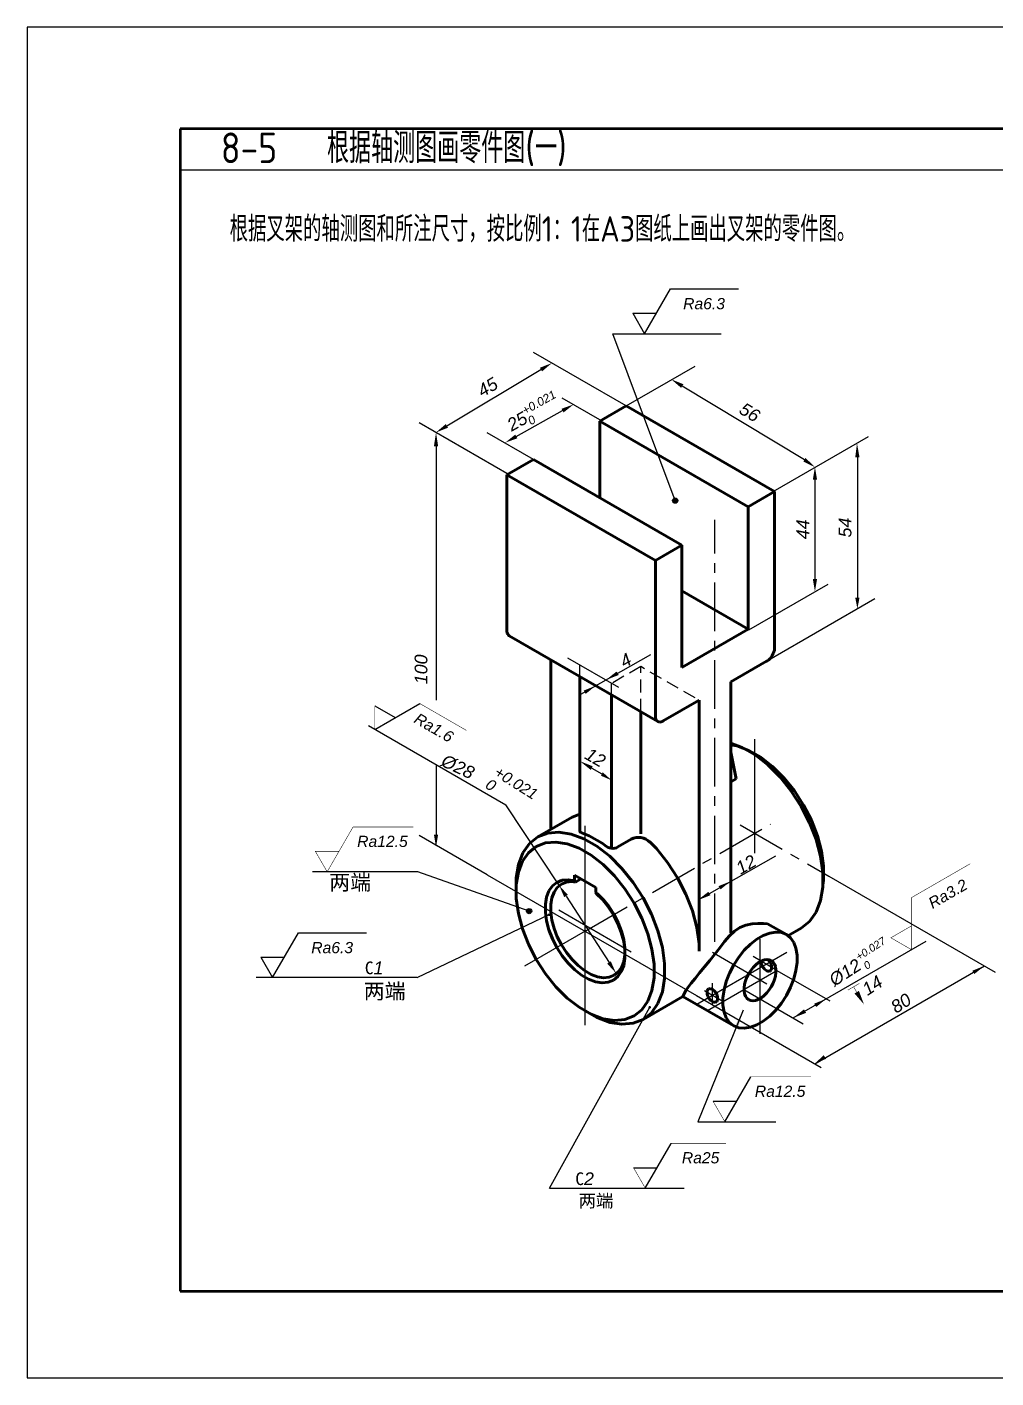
# Model space of a CAD drawing. Header units: millimetres. Extents: x 769 to 2439, y 381 to 1643.
# Drawn here: x 768.6 to 958.6, y 1048.7 to 1313.7 of the extents above; entities that cross this region are included whole.
import ezdxf
from ezdxf.enums import TextEntityAlignment as Align

# ---------------------------------------------------------------- set-up
doc = ezdxf.new("R2010")
doc.units = ezdxf.units.MM
doc.linetypes.add('CENTER', pattern=[50.8, 31.75, -6.35, 6.35, -6.35])
doc.linetypes.add('HIDDEN', pattern=[9.525, 6.35, -3.175])
for name, color, linetype in [('7标注层', 7, 'Continuous'), ('文字', 7, 'Continuous'), ('答案细实线', 7, 'Continuous'), ('虚线', 250, 'HIDDEN')]:
    doc.layers.add(name, color=color, linetype=linetype)
doc.layers.add('答案粗实线', color=7, linetype='Continuous', lineweight=60)
doc.layers.add('粗实线', color=7, linetype='Continuous', lineweight=50)
doc.styles.add('DIM', font='ariali.ttf')
doc.styles.add('style1', font='', dxfattribs={"width": 0.7, "oblique": 15, "height": 3.5})
doc.styles.add('汉字', font='gbenor.shx', dxfattribs={"height": 5, "bigfont": 'gbcbig.shx'})
doc.styles.get('style1').set_extended_font_data('FangSong_GB2312')

msp = doc.modelspace()

# ---------------------------------------------------------------- hatches: boundary and pattern name
at = {"layer": '文字'}
h = msp.add_hatch(color=256, dxfattribs=at)
h.dxf.hatch_style = 1
h.paths.add_polyline_path([(896.188, 1220.807, 1), (895.166, 1220.807, 1)])
h = msp.add_hatch(color=256, dxfattribs=at)
h.dxf.hatch_style = 1
h.paths.add_polyline_path([(867.526, 1140.28, 1), (866.504, 1140.28, 1)])

# ---------------------------------------------------------------- linework, layer by layer
at = {"linetype": 'CENTER', "ltscale": 0.3}
for p, q in [((903.467, 1134.237), (903.467, 1217.037, 1.204)), ((878.006, 1136.337), (914.379, 1157.337)), ((908.384, 1157.198), (925.81, 1147.137))]:
    msp.add_line(p, q, dxfattribs=at)
for p, q in [((915.158, 1191.987), (915.158, 1191.987)), ((913.599, 1189.287), (913.599, 1189.287)), ((891.775, 1178.487), (891.775, 1178.487)), ((893.334, 1177.587), (893.334, 1177.587)), ((911.262, 1151.682), (911.262, 1174.028)), ((878.006, 1117.907), (878.006, 1157.002)), ((858.806, 1147.422), (899.856, 1123.722)), ((872.853, 1140.512), (887.046, 1132.317, 1.2)), ((912.301, 1116.215), (912.301, 1134.767)), ((918.792, 1119.334, 1.115), (944.869, 1134.381, 0.412)), ((917.562, 1132.174), (899.896, 1121.974)), ((913.647, 1125.959), (902.948, 1132.137)), ((915.618, 1128.652), (910.942, 1131.352)), ((901.974, 1120.774), (915.467, 1128.564)), ((905.027, 1122.537), (901.389, 1124.637)), ((902.948, 1121.937), (902.948, 1126.137))]:
    msp.add_line(p, q)
at = {"layer": '7标注层'}
for p, q in [((889.651, 1253.546), (894.731, 1262.346)), ((889.651, 1253.546), (894.731, 1262.346)), ((887.341, 1257.546), (891.96, 1257.546)), ((887.341, 1257.546), (889.651, 1253.546)), ((887.341, 1257.546), (889.651, 1253.546)), ((887.341, 1257.546), (891.96, 1257.546)), ((895.677, 1220.807), (883.424, 1253.546)), ((883.424, 1253.546), (904.675, 1253.546)), ((864.506, 1233.392), (873.573, 1238.457)), ((874.557, 1189.94), (884.522, 1184.187)), ((877.191, 1182.841, 1.287), (890.866, 1190.635, -2.333)), ((836.777, 1175.928), (845.577, 1181.009)), ((836.777, 1175.928), (845.577, 1181.009)), ((836.777, 1180.547), (840.777, 1178.238)), ((836.777, 1180.547), (840.777, 1178.238)), ((835.497, 1176.667), (862.457, 1161.102)), ((879.301, 1168.335), (881.279, 1167.183)), ((872.946, 1145.247), (862.457, 1161.102)), ((858.806, 1147.422), (845.462, 1155.126)), ((902.373, 1143.732, 1.115), (915.397, 1151.155, -2.333)), ((845.216, 1147.993), (824.52, 1147.993)), ((867.015, 1140.28), (845.216, 1147.993)), ((925.81, 1147.137), (958.396, 1128.323)), ((874.26, 1143.246), (882.69, 1130.212)), ((870.914, 1139.564), (844.969, 1127.172)), ((816.723, 1127.232), (821.804, 1136.032)), ((816.723, 1127.232), (821.804, 1136.032)), ((878.006, 1136.337), (866.11, 1129.468)), ((814.414, 1131.232), (819.033, 1131.232)), ((814.414, 1131.232), (816.723, 1127.232)), ((814.414, 1131.232), (816.723, 1127.232)), ((814.414, 1131.232), (819.033, 1131.232)), ((844.969, 1127.232), (813.525, 1127.232)), ((915.618, 1128.652), (926.011, 1122.652)), ((899.856, 1123.722), (924.278, 1109.622)), ((909.135, 1124.909), (920.791, 1118.18, 1.346)), ((871.015, 1085.927), (890.675, 1121.42)), ((908.999, 1120.822), (900.119, 1098.976)), ((905.401, 1098.976), (910.481, 1107.776)), ((905.401, 1098.976), (910.481, 1107.776)), ((900.119, 1098.976), (915.387, 1098.976)), ((889.809, 1085.927), (894.89, 1094.727)), ((889.809, 1085.927), (894.89, 1094.727)), ((871.015, 1085.927), (897.408, 1085.927))]:
    msp.add_line(p, q, dxfattribs=at)
at = {"layer": '7标注层', "ltscale": 0.6}
for p, q in [((886.06, 1239.387), (867.873, 1249.887)), ((850.902, 1235.463), (869.344, 1246.509)), ((886.06, 1239.387), (899.57, 1247.187)), ((921.004, 1228.824), (897.05, 1243.285)), ((881.313, 1236.387), (873.518, 1240.887)), ((863.129, 1225.887), (845.462, 1236.087)), ((867.873, 1228.887), (858.806, 1234.122)), ((914.881, 1222.587), (933.587, 1233.387, 1.2)), ((848.763, 1231.434), (848.763, 1181.674)), ((931.393, 1229.274), (931.393, 1201.768)), ((923.07, 1224.908), (923.07, 1205.437)), ((910.08, 1195.437), (925.668, 1204.437)), ((914.004, 1189.576), (934.789, 1201.576)), ((848.763, 1169.008), (848.763, 1155.305)), ((923.042, 1110.335), (956.297, 1129.535))]:
    msp.add_line(p, q, dxfattribs=at)
at = {"layer": '7标注层', "color": 1}
for p, q in [((903.091, 1102.976), (907.71, 1102.976)), ((903.091, 1102.976), (907.71, 1102.976)), ((887.5, 1089.927), (892.119, 1089.927)), ((887.5, 1089.927), (892.119, 1089.927))]:
    msp.add_line(p, q, dxfattribs=at)
at = {"layer": '7标注层', "const_width": 0.1}
for points in [[(891.96, 1257.546), (887.341, 1257.546), (889.651, 1253.546), (894.731, 1262.346), (908.064, 1262.346)], [(840.777, 1178.238), (836.777, 1180.547), (836.777, 1175.928), (845.577, 1181.009), (854.711, 1175.735)], [(829.726, 1151.993), (825.108, 1151.993), (827.417, 1147.993), (832.498, 1156.793), (844.34, 1156.793)], [(941.961, 1137.362), (937.961, 1135.052), (941.961, 1132.743), (941.961, 1142.904), (953.507, 1149.571)], [(819.033, 1131.232), (814.414, 1131.232), (816.723, 1127.232), (821.804, 1136.032), (835.136, 1136.032)], [(929.526, 1124.791), (931.768, 1126.086)], [(930.647, 1125.438), (932.231, 1122.695)], [(907.71, 1102.976), (903.091, 1102.976), (905.401, 1098.976), (910.481, 1107.776), (922.324, 1107.776)], [(892.119, 1089.927), (887.5, 1089.927), (889.809, 1085.927), (894.89, 1094.727), (905.624, 1094.727)]]:
    msp.add_lwpolyline(points, dxfattribs=at)
at = {"layer": '7标注层', "const_width": 0.245}
for points in [[(870.787, 1139.564, 1), (871.042, 1139.564, 1)], [(890.547, 1121.42, 1), (890.802, 1121.42, 1)]]:
    msp.add_lwpolyline(points, format="xyb", close=True, dxfattribs=at)
at = {"layer": '7标注层'}
msp.add_lwpolyline([(931.261, 1124.375, 1, 0, 0), (932.697, 1121.977, 0, 0, 0)], format="xyseb", dxfattribs=at)
at = {"layer": '7标注层', "ltscale": 0.6}
for points in [[(869.13, 1246.866), (869.558, 1246.151), (871.489, 1247.793)], [(897.265, 1243.642), (896.835, 1242.928), (894.91, 1244.577)], [(850.688, 1235.821), (851.116, 1235.106), (848.757, 1234.179)], [(848.347, 1231.434), (849.18, 1231.434), (848.763, 1234.184)], [(930.976, 1229.274, 1.054), (931.809, 1229.274, 1.054), (931.316, 1232.076, 1.054)], [(921.22, 1229.18), (920.789, 1228.467), (923.077, 1227.363)], [(922.653, 1224.908), (923.487, 1224.908), (923.07, 1227.408)], [(922.653, 1205.437), (923.487, 1205.437), (923.07, 1202.937)], [(930.976, 1201.768), (931.809, 1201.768), (931.393, 1199.584)], [(848.347, 1155.305), (849.18, 1155.305), (848.763, 1152.805)], [(924.798, 1112.016), (925.258, 1111.321), (922.942, 1110.291)]]:
    msp.add_solid(points, dxfattribs=at)
at = {"layer": '7标注层'}
for points in [[(873.37, 1238.821), (873.777, 1238.093), (875.756, 1239.676)], [(864.303, 1233.755), (864.709, 1233.028), (862.323, 1232.172)], [(884.176, 1187.278), (884.602, 1186.607), (882.053, 1185.612)], [(877.708, 1183.538, 0.524), (878.117, 1182.902, 0.524), (880.073, 1184.483, 0.524)], [(879.485, 1168.687), (879.117, 1167.982), (876.981, 1169.693)], [(881.452, 1167.519), (881.106, 1166.846), (883.202, 1165.944)], [(874.61, 1143.473), (873.911, 1143.02), (872.903, 1145.346)], [(904.155, 1145.187), (904.565, 1144.551), (906.52, 1146.132)], [(902.16, 1144.067, 1.115), (902.587, 1143.397, 1.115), (900.037, 1142.402, 1.115)], [(883.04, 1130.438), (882.34, 1129.986), (884.048, 1128.113)], [(953.932, 1128.59), (954.342, 1127.954), (956.297, 1129.535)], [(920.914, 1120.999, 1.115), (921.341, 1120.329, 1.115), (918.792, 1119.334, 1.115)], [(922.91, 1122.119), (923.319, 1121.483), (925.275, 1123.064)], [(908.999, 1120.822), (907.977, 1117.351), (907.31, 1117.622)]]:
    msp.add_solid(points, dxfattribs=at)
at = {"layer": '文字'}
for centre in [(895.677, 1220.807), (867.015, 1140.28)]:
    msp.add_circle(centre, 0.511, dxfattribs=at)
at = {"layer": '答案粗实线'}
for p, q in [((880.863, 1236.387), (886.06, 1239.387)), ((915.158, 1222.587), (886.06, 1239.387)), ((909.962, 1219.587), (880.863, 1236.387)), ((880.863, 1236.387), (880.863, 1221.387)), ((862.677, 1225.887), (867.873, 1228.887)), ((896.972, 1212.087), (867.873, 1228.887)), ((891.775, 1209.087), (862.677, 1225.887)), ((862.677, 1225.887), (862.677, 1195.208)), ((915.158, 1222.587), (909.962, 1219.587)), ((915.158, 1222.587), (915.158, 1191.987)), ((909.962, 1219.587), (909.962, 1195.587)), ((891.775, 1209.087), (896.972, 1212.087)), ((896.972, 1212.087), (896.972, 1188.087)), ((891.775, 1209.087), (891.775, 1178.487)), ((909.962, 1195.587), (896.972, 1203.087)), ((862.677, 1195.287), (862.677, 1195.129, 1.2)), ((896.972, 1188.087), (909.962, 1195.587)), ((862.677, 1195.129), (862.724, 1194.847)), ((862.724, 1194.847), (862.818, 1194.605)), ((862.818, 1194.605), (862.954, 1194.411)), ((862.954, 1194.411), (863.129, 1194.271)), ((892.228, 1177.471), (863.129, 1194.271)), ((914.261, 1189.831), (914.497, 1190.125)), ((914.497, 1190.125), (914.706, 1190.448)), ((914.706, 1190.448), (914.881, 1190.791)), ((914.881, 1190.791), (915.017, 1191.142)), ((915.017, 1191.142), (915.111, 1191.492)), ((915.111, 1191.492), (915.158, 1191.829)), ((915.158, 1191.829), (915.158, 1191.987)), ((871.251, 1156.285), (871.251, 1189.582)), ((906.584, 1185.237), (913.599, 1189.287)), ((913.599, 1189.287), (913.736, 1189.366, 1.2)), ((913.736, 1189.366), (914.004, 1189.576)), ((914.004, 1189.576), (914.261, 1189.831)), ((876.967, 1186.281), (876.967, 1155.998)), ((906.584, 1136.037), (906.584, 1185.237)), ((883.202, 1152.805), (883.202, 1182.681)), ((888.918, 1155.424), (888.918, 1179.381)), ((900.349, 1181.637), (893.334, 1177.587)), ((900.349, 1134.237), (900.349, 1181.637)), ((891.775, 1178.487), (891.775, 1178.329, 1.2)), ((891.775, 1178.329), (891.823, 1178.047)), ((891.823, 1178.047), (891.916, 1177.805)), ((891.916, 1177.805), (892.052, 1177.611)), ((892.052, 1177.611), (892.228, 1177.471)), ((892.228, 1177.471), (892.437, 1177.389)), ((892.437, 1177.389), (892.673, 1177.368)), ((892.673, 1177.368), (892.929, 1177.408)), ((892.929, 1177.408), (893.198, 1177.508)), ((893.198, 1177.508), (893.334, 1177.587)), ((908.789, 1172.378), (906.584, 1173.202)), ((907.752, 1172.688), (906.584, 1172.872)), ((907.624, 1166.26), (906.584, 1171.456)), ((910.08, 1171.818), (907.752, 1172.688)), ((911.334, 1170.908), (908.789, 1172.378)), ((912.443, 1170.454), (910.08, 1171.818)), ((913.841, 1168.95), (911.334, 1170.908)), ((914.771, 1168.636), (912.443, 1170.454)), ((916.233, 1166.564), (913.841, 1168.95)), ((906.584, 1165.66), (907.624, 1166.26, 1.2)), ((916.993, 1166.419), (914.771, 1168.636)), ((918.438, 1163.821), (916.233, 1166.564)), ((919.04, 1163.873), (916.993, 1166.419)), ((920.388, 1160.806), (918.438, 1163.821)), ((920.851, 1161.073), (919.04, 1163.873)), ((922.025, 1157.609), (920.388, 1160.806)), ((922.37, 1158.105), (920.851, 1161.073)), ((868.719, 1154.823), (875.474, 1158.723)), ((876.967, 1159.308), (875.474, 1158.723, 1.2)), ((923.552, 1155.058), (922.37, 1158.105)), ((870.669, 1155.587), (868.719, 1154.823)), ((872.873, 1155.784), (870.669, 1155.587)), ((875.265, 1155.408), (872.873, 1155.784)), ((877.772, 1154.471), (875.265, 1155.408)), ((878.812, 1155.071), (877.153, 1155.691)), ((923.297, 1154.329), (922.025, 1157.609)), ((867.082, 1153.516), (865.81, 1151.705)), ((868.417, 1152.946), (866.898, 1151.732, 1.2)), ((868.719, 1154.823), (867.082, 1153.516)), ((870.228, 1153.655), (868.417, 1152.946)), ((872.275, 1153.837), (870.228, 1153.655)), ((874.496, 1153.488), (872.275, 1153.837)), ((876.824, 1152.618), (874.496, 1153.488)), ((880.318, 1153.001), (877.772, 1154.471)), ((881.357, 1153.601), (878.812, 1155.071)), ((882.825, 1151.043), (880.318, 1153.001)), ((882.196, 1152.946), (881.357, 1153.601, 1.2)), ((884.434, 1152.871), (887.039, 1154.375, 7.54)), ((891.972, 1152.557), (890.675, 1153.851)), ((924.168, 1151.064), (923.297, 1154.329)), ((924.361, 1152.027), (923.552, 1155.058)), ((865.81, 1151.705), (864.939, 1149.446)), ((866.898, 1151.732), (865.716, 1150.05)), ((879.188, 1151.254), (876.824, 1152.618)), ((881.516, 1149.436), (879.188, 1151.254)), ((885.217, 1148.657), (882.825, 1151.043)), ((894.177, 1149.814), (891.972, 1152.557)), ((924.61, 1147.914), (924.168, 1151.064)), ((924.771, 1149.101), (924.361, 1152.027)), ((864.939, 1149.446), (864.497, 1146.806)), ((864.907, 1147.952), (864.497, 1145.501)), ((865.716, 1150.05), (864.907, 1147.952)), ((883.737, 1147.219), (881.516, 1149.436)), ((887.422, 1145.914), (885.217, 1148.657)), ((896.127, 1146.799), (894.177, 1149.814)), ((924.61, 1144.974), (924.61, 1147.914)), ((924.771, 1146.372), (924.771, 1149.101)), ((864.497, 1146.806), (864.497, 1144.136)), ((864.497, 1145.501), (864.497, 1142.772)), ((871.597, 1145.218), (870.916, 1144.248)), ((872.474, 1145.919), (871.597, 1145.218)), ((872.544, 1144.926), (871.908, 1144.021)), ((873.519, 1146.328), (872.474, 1145.919)), ((873.362, 1145.58), (872.544, 1144.926)), ((874.337, 1145.962), (873.362, 1145.58)), ((874.7, 1146.433), (873.519, 1146.328)), ((875.44, 1146.06), (874.337, 1145.962)), ((875.928, 1146.24), (874.7, 1146.433, 1.2)), ((876.091, 1145.958), (875.44, 1146.06, 1.2)), ((875.928, 1147.317), (880.085, 1144.917)), ((875.928, 1147.317), (875.928, 1146.24)), ((875.928, 1146.24), (876.091, 1145.958)), ((876.091, 1145.958), (877.186, 1146.59)), ((880.085, 1144.917), (880.085, 1143.948)), ((885.784, 1144.673), (883.737, 1147.219)), ((889.372, 1142.899), (887.422, 1145.914)), ((897.763, 1143.602), (896.127, 1146.799)), ((924.168, 1142.334), (924.61, 1144.974)), ((924.61, 1145.412), (924.771, 1146.372, 1.2)), ((864.497, 1142.772), (864.907, 1139.847)), ((870.449, 1143.038), (870.212, 1141.624)), ((870.916, 1144.248), (870.449, 1143.038)), ((871.473, 1142.891), (871.252, 1141.571)), ((871.908, 1144.021), (871.473, 1142.891)), ((880.085, 1143.948), (880.232, 1143.693)), ((880.416, 1143.69), (880.085, 1143.948)), ((881.313, 1142.615), (880.232, 1143.693)), ((881.612, 1142.497), (880.416, 1143.69)), ((882.494, 1141.146), (881.313, 1142.615)), ((882.714, 1141.125), (881.612, 1142.497)), ((887.595, 1141.873), (885.784, 1144.673)), ((891.008, 1139.702), (889.372, 1142.899)), ((899.036, 1140.321), (897.763, 1143.602)), ((923.298, 1140.075), (924.168, 1142.334)), ((864.907, 1139.847), (865.716, 1136.815)), ((870.212, 1141.624), (870.212, 1140.049)), ((870.212, 1140.049), (870.449, 1138.362)), ((871.252, 1141.571), (871.252, 1140.102)), ((871.252, 1140.102), (871.473, 1138.527)), ((883.538, 1139.531), (882.494, 1141.146)), ((883.689, 1139.618), (882.714, 1141.125)), ((884.415, 1137.818), (883.538, 1139.531)), ((884.507, 1138.019), (883.689, 1139.618)), ((889.115, 1138.905), (887.595, 1141.873)), ((892.281, 1136.421), (891.008, 1139.702)), ((899.907, 1137.057), (899.036, 1140.321)), ((922.025, 1138.264), (923.298, 1140.075)), ((870.449, 1138.362), (870.916, 1136.613)), ((871.473, 1138.527), (871.908, 1136.894)), ((871.908, 1136.894), (872.544, 1135.254)), ((885.097, 1136.061), (884.415, 1137.818)), ((885.144, 1136.379), (884.507, 1138.019)), ((890.297, 1135.858), (889.115, 1138.905)), ((900.349, 1133.906), (899.907, 1137.057)), ((908.343, 1137.052), (907.274, 1136.337)), ((909.515, 1137.513), (908.343, 1137.052)), ((910.728, 1137.76), (909.515, 1137.513)), ((911.9, 1137.852), (910.728, 1137.76)), ((912.949, 1137.845), (911.9, 1137.852)), ((913.794, 1137.799), (912.949, 1137.845, 1.2)), ((917.464, 1135.68), (913.794, 1137.799)), ((917.763, 1135.441), (920.388, 1136.957)), ((920.388, 1136.957), (922.025, 1138.264, 1.2)), ((865.716, 1136.815), (866.898, 1133.769)), ((870.916, 1136.613), (871.598, 1134.855)), ((871.598, 1134.855), (872.474, 1133.143)), ((872.544, 1135.254), (873.363, 1133.656)), ((885.563, 1134.312), (885.097, 1136.061)), ((885.579, 1134.747), (885.144, 1136.379)), ((885.8, 1132.624), (885.563, 1134.312)), ((885.8, 1133.172), (885.579, 1134.747)), ((891.105, 1132.827), (890.297, 1135.858)), ((893.152, 1133.157), (892.281, 1136.421)), ((905.351, 1134.308), (904.423, 1133.1)), ((906.289, 1135.405), (905.351, 1134.308)), ((907.274, 1136.337), (906.289, 1135.405)), ((911.665, 1134.769), (910.411, 1133.79)), ((912.937, 1135.504), (911.665, 1134.769)), ((914.191, 1135.972), (912.937, 1135.504)), ((915.387, 1136.16), (914.191, 1135.972)), ((916.489, 1136.062), (915.387, 1136.16)), ((917.464, 1135.68), (916.489, 1136.062, 1.2)), ((918.282, 1135.026), (917.464, 1135.68)), ((918.919, 1134.121), (918.282, 1135.026)), ((866.898, 1133.769), (868.417, 1130.8)), ((872.474, 1133.143), (873.519, 1131.527)), ((873.363, 1133.656), (874.338, 1132.148)), ((874.338, 1132.148), (875.44, 1130.777)), ((885.579, 1130.382), (885.8, 1131.702)), ((885.8, 1131.702), (885.8, 1133.172)), ((885.8, 1131.049), (885.8, 1132.624)), ((891.516, 1129.901), (891.105, 1132.827)), ((893.594, 1130.006), (893.152, 1133.157)), ((900.349, 1132.437), (900.349, 1133.906, 1.2)), ((903.467, 1131.837), (902.459, 1130.568)), ((904.423, 1133.1), (903.467, 1131.837)), ((909.215, 1132.597), (908.113, 1131.225)), ((910.411, 1133.79), (909.215, 1132.597)), ((919.354, 1132.991), (918.919, 1134.121)), ((919.575, 1131.671), (919.354, 1132.991)), ((919.575, 1130.202), (919.575, 1131.671)), ((868.417, 1130.8), (870.228, 1128)), ((873.519, 1131.527), (874.7, 1130.058)), ((874.7, 1130.058), (875.981, 1128.779)), ((875.44, 1130.777), (876.636, 1129.583)), ((876.636, 1129.583), (877.89, 1128.604)), ((884.507, 1128.347), (885.144, 1129.252)), ((885.097, 1128.425), (885.563, 1129.635)), ((885.144, 1129.252), (885.579, 1130.382)), ((885.563, 1129.635), (885.8, 1131.049)), ((891.516, 1127.172), (891.516, 1129.901)), ((893.594, 1127.067), (893.594, 1130.006)), ((901.436, 1129.33), (900.45, 1128.157)), ((902.459, 1130.568), (901.436, 1129.33)), ((907.138, 1129.718), (906.319, 1128.119)), ((908.113, 1131.225), (907.138, 1129.718)), ((910.978, 1129.248), (910.506, 1128.66)), ((911.491, 1129.759), (910.978, 1129.248)), ((912.028, 1130.179), (911.491, 1129.759)), ((912.574, 1130.494), (912.028, 1130.179)), ((912.501, 1130.347), (912.501, 1130.452, 1.2)), ((912.501, 1130.347), (912.532, 1130.122)), ((912.532, 1130.122), (912.595, 1129.889)), ((913.111, 1130.695), (912.574, 1130.494)), ((912.595, 1129.889), (912.686, 1129.654)), ((912.686, 1129.654), (912.802, 1129.426)), ((912.802, 1129.426), (912.942, 1129.211)), ((912.942, 1129.211), (913.099, 1129.015)), ((913.099, 1129.015), (913.27, 1128.844)), ((913.623, 1130.775), (913.111, 1130.695)), ((914.096, 1130.733), (913.623, 1130.775)), ((913.981, 1130.689), (913.921, 1130.749)), ((914.138, 1130.493), (913.981, 1130.689)), ((914.514, 1130.569), (914.096, 1130.733, 1.2)), ((914.278, 1130.278), (914.138, 1130.493)), ((914.395, 1130.05), (914.278, 1130.278)), ((914.485, 1129.815), (914.395, 1130.05)), ((914.548, 1129.582), (914.485, 1129.815)), ((914.485, 1128.797), (914.548, 1128.958)), ((914.864, 1130.289), (914.514, 1130.569)), ((914.579, 1129.357), (914.548, 1129.582)), ((914.548, 1128.958), (914.579, 1129.147)), ((914.579, 1129.147), (914.579, 1129.357)), ((915.137, 1129.901), (914.864, 1130.289)), ((915.324, 1129.417), (915.137, 1129.901)), ((915.418, 1128.851), (915.324, 1129.417)), ((919.354, 1128.627), (919.575, 1130.202)), ((870.228, 1128), (872.275, 1125.454)), ((875.981, 1128.779), (877.324, 1127.731)), ((877.324, 1127.731), (878.688, 1126.943)), ((877.89, 1128.604), (879.162, 1127.869)), ((878.688, 1126.943), (880.031, 1126.441)), ((879.162, 1127.869), (880.416, 1127.401)), ((880.031, 1126.441), (881.313, 1126.24)), ((880.416, 1127.401), (881.612, 1127.213)), ((881.313, 1126.24), (882.494, 1126.345)), ((881.612, 1127.213), (882.714, 1127.311)), ((882.494, 1126.345), (883.538, 1126.754)), ((882.714, 1127.311), (883.689, 1127.693)), ((883.538, 1126.754), (884.415, 1127.455)), ((883.689, 1127.693), (884.507, 1128.347)), ((884.415, 1127.455), (885.097, 1128.425)), ((891.105, 1124.721), (891.516, 1127.172)), ((893.152, 1124.427), (893.594, 1127.067)), ((899.551, 1127.081), (898.791, 1126.137)), ((900.45, 1128.157), (899.551, 1127.081)), ((905.683, 1126.479), (905.248, 1124.847)), ((906.319, 1128.119), (905.683, 1126.479)), ((909.465, 1126.626), (909.278, 1125.927)), ((909.737, 1127.329), (909.465, 1126.626)), ((910.088, 1128.014), (909.737, 1127.329)), ((910.506, 1128.66), (910.088, 1128.014)), ((913.27, 1128.844), (913.449, 1128.705)), ((913.449, 1128.705), (913.631, 1128.6)), ((913.631, 1128.6), (913.81, 1128.533)), ((913.81, 1128.533), (913.981, 1128.506)), ((913.981, 1128.506), (914.138, 1128.52)), ((914.138, 1128.52), (914.278, 1128.574)), ((914.278, 1128.574), (914.395, 1128.668)), ((914.395, 1128.668), (914.485, 1128.797)), ((914.864, 1126.144), (915.137, 1126.847)), ((915.137, 1126.847), (915.324, 1127.547)), ((915.324, 1127.547), (915.418, 1128.222)), ((915.418, 1128.222), (915.418, 1128.851)), ((918.282, 1125.354), (918.919, 1126.994)), ((918.919, 1126.994), (919.354, 1128.627)), ((872.275, 1125.454), (874.497, 1123.238)), ((890.297, 1122.623), (891.105, 1124.721)), ((892.281, 1122.168), (893.152, 1124.427)), ((897.292, 1123.826), (897.167, 1123.55)), ((897.487, 1124.208), (897.292, 1123.826)), ((897.782, 1124.711), (897.487, 1124.208)), ((898.206, 1125.349), (897.782, 1124.711)), ((898.791, 1126.137), (898.206, 1125.349)), ((901.941, 1124.63), (901.909, 1124.442)), ((901.909, 1124.442), (901.909, 1124.232)), ((901.909, 1124.232), (901.941, 1124.007)), ((902.003, 1124.792), (901.941, 1124.63)), ((901.941, 1124.007), (902.003, 1123.774)), ((902.094, 1124.921), (902.003, 1124.792)), ((902.003, 1123.774), (902.094, 1123.539)), ((902.21, 1125.014), (902.094, 1124.921, 1.2)), ((902.35, 1125.069), (902.21, 1125.014)), ((902.507, 1125.083), (902.35, 1125.069)), ((902.678, 1125.056), (902.507, 1125.083)), ((902.857, 1124.989), (902.678, 1125.056)), ((903.039, 1124.884), (902.857, 1124.989)), ((903.218, 1124.744), (903.039, 1124.884)), ((903.389, 1124.574), (903.218, 1124.744)), ((903.546, 1124.378), (903.389, 1124.574)), ((903.686, 1124.163), (903.546, 1124.378)), ((903.803, 1123.934), (903.686, 1124.163)), ((903.894, 1123.7), (903.803, 1123.934)), ((903.956, 1123.467), (903.894, 1123.7)), ((905.248, 1124.847), (905.027, 1123.272)), ((909.278, 1125.927), (909.183, 1125.252)), ((909.183, 1125.252), (909.183, 1124.622)), ((909.183, 1124.622), (909.278, 1124.056)), ((909.278, 1124.056), (909.465, 1123.572)), ((912.574, 1123.294), (913.111, 1123.714)), ((913.111, 1123.714), (913.623, 1124.225)), ((913.623, 1124.225), (914.096, 1124.813)), ((914.096, 1124.813), (914.514, 1125.459)), ((914.514, 1125.459), (914.864, 1126.144)), ((916.489, 1122.248), (917.464, 1123.756)), ((917.464, 1123.756), (918.282, 1125.354)), ((874.497, 1123.238), (876.825, 1121.42)), ((876.825, 1121.42), (879.188, 1120.055)), ((889.115, 1120.941), (890.297, 1122.623)), ((889.372, 1119.05), (897.167, 1123.55)), ((891.009, 1120.357), (892.281, 1122.168)), ((907.137, 1117.793), (897.167, 1123.55)), ((902.094, 1123.539), (902.211, 1123.311)), ((902.211, 1123.311), (902.35, 1123.096)), ((902.35, 1123.096), (902.507, 1122.9)), ((902.507, 1122.9), (902.678, 1122.729)), ((902.678, 1122.729), (902.857, 1122.589)), ((902.857, 1122.589), (903.039, 1122.484)), ((903.039, 1122.484), (903.218, 1122.417)), ((903.218, 1122.417), (903.389, 1122.391)), ((903.389, 1122.391), (903.546, 1122.405)), ((903.546, 1122.405), (903.686, 1122.459)), ((903.686, 1122.459), (903.803, 1122.552)), ((903.803, 1122.552), (903.894, 1122.682)), ((903.894, 1122.682), (903.956, 1122.843)), ((903.987, 1123.242), (903.956, 1123.467)), ((903.956, 1122.843), (903.987, 1123.032)), ((903.987, 1123.032), (903.987, 1123.242)), ((905.027, 1123.272), (905.027, 1121.802)), ((905.027, 1121.802), (905.248, 1120.482)), ((909.465, 1123.572), (909.737, 1123.184)), ((909.737, 1123.184), (910.088, 1122.904)), ((910.088, 1122.904), (910.506, 1122.74)), ((910.506, 1122.74), (910.978, 1122.698)), ((910.978, 1122.698), (911.491, 1122.778)), ((911.491, 1122.778), (912.028, 1122.979)), ((912.028, 1122.979), (912.574, 1123.294)), ((915.387, 1120.877), (916.489, 1122.248)), ((878.006, 1120.737), (880.319, 1119.402, 1.2)), ((879.188, 1120.055), (881.516, 1119.185)), ((880.319, 1119.402), (882.826, 1118.465)), ((881.516, 1119.185), (883.738, 1118.836)), ((882.826, 1118.465), (885.218, 1118.09)), ((883.738, 1118.836), (885.785, 1119.019)), ((885.785, 1119.019), (887.595, 1119.728)), ((887.422, 1118.286), (889.372, 1119.05)), ((887.595, 1119.728), (889.115, 1120.941)), ((889.372, 1119.05), (891.009, 1120.357)), ((905.248, 1120.482), (905.683, 1119.352)), ((905.683, 1119.352), (906.319, 1118.447)), ((906.319, 1118.447), (907.137, 1117.793)), ((911.664, 1117.969), (912.937, 1118.704)), ((912.937, 1118.704), (914.191, 1119.683)), ((914.191, 1119.683), (915.387, 1120.877)), ((885.218, 1118.09), (887.422, 1118.286)), ((907.137, 1117.793), (908.112, 1117.411)), ((908.112, 1117.411), (909.215, 1117.313)), ((909.215, 1117.313), (910.411, 1117.501)), ((910.411, 1117.501), (911.664, 1117.969))]:
    msp.add_line(p, q, dxfattribs=at)
for centre, radius, start, end in [((877.343, 1156.016), 0.376, 182.69643, 239.74623), ((883.376, 1154.729), 2.138, 227.52518, 299.66598), ((888.503, 1151.658), 3.087, 44.85047, 118.3214)]:
    msp.add_arc(centre, radius, start, end, dxfattribs=at)
at = {"layer": '答案细实线'}
for p, q in [((1140.56, 1313.704), (768.56, 1313.704)), ((768.56, 1313.704), (768.56, 1048.704)), ((798.56, 1285.704), (1123.56, 1285.704)), ((876.967, 1186.281), (876.967, 1188.549)), ((883.202, 1182.681), (883.202, 1184.949)), ((821.804, 1136.032), (835.136, 1136.032)), ((821.804, 1136.032), (835.136, 1136.032)), ((768.56, 1048.704), (1140.56, 1048.704))]:
    msp.add_line(p, q, dxfattribs=at)
at = {"layer": '答案细实线', "color": 1}
msp.add_line((894.731, 1262.346), (908.064, 1262.346), dxfattribs=at)
msp.add_line((894.731, 1262.346), (908.064, 1262.346), dxfattribs=at)
at = {"layer": '粗实线'}
for p, q in [((1123.56, 1293.704), (798.56, 1293.704)), ((798.56, 1293.704), (798.56, 1065.704)), ((798.56, 1065.704), (1123.56, 1065.704))]:
    msp.add_line(p, q, dxfattribs=at)
at = {"layer": '虚线', "ltscale": 0.4}
for p, q in [((888.918, 1188.249), (883.202, 1184.949)), ((899.57, 1182.099), (888.918, 1188.249)), ((888.918, 1179.381), (888.918, 1188.249)), ((883.202, 1182.681), (883.202, 1184.067))]:
    msp.add_line(p, q, dxfattribs=at)

# ---------------------------------------------------------------- texts
at = {"layer": '7标注层', "ltscale": 0.6, "style": 'DIM'}
for s, p in [('Ra6.3', (901.323, 1259.439)), ('Ra12.5', (838.253, 1153.967)), ('Ra6.3', (828.396, 1133.125)), ('Ra12.5', (916.236, 1104.95)), ('Ra25', (900.645, 1091.9))]:
    msp.add_text(s, height=2.2, dxfattribs=at).set_placement(p, align=Align.MIDDLE_CENTER)
at = {"layer": '7标注层', "style": 'DIM'}
for s, height, rotation, p in [('4', 2.5, 28.65675, (886.057, 1187.261)), ('12', 2.5, 330, (877.328, 1169.658)), ('+0.021', 2.16, 328, (859.595, 1166.431)), ('0', 2.16, 328, (857.906, 1164.009)), ('12', 2.5, 29.67269, (908.848, 1146.738)), ('+0.027', 1.5, 32.80926, (931.92, 1130.146)), ('%%c12', 2.5, 32.80926, (927.284, 1124.795)), ('0', 1.5, 32.80926, (933.46, 1128.375)), ('    14', 2.5, 32.80926, (930.516, 1120.89))]:
    msp.add_text(s, height=height, rotation=rotation, dxfattribs=at).set_placement(p, align=Align.BOTTOM_LEFT)
at = {"layer": '7标注层', "ltscale": 0.6, "style": 'DIM'}
for s, rotation, p in [('Ra1.6', 330, (848.348, 1176.274)), ('Ra3.2', 30, (949.123, 1143.683))]:
    msp.add_text(s, height=2.2, rotation=rotation, dxfattribs=at).set_placement(p, align=Align.MIDDLE_CENTER)
at = {"layer": '7标注层', "style": 'style1', "width": 1.003}
for height, p in [(3, (827.815, 1143.537)), (3, (834.587, 1122.194)), (2.5, (876.695, 1081.47))]:
    msp.add_text('两端', height=height, dxfattribs=at).set_placement(p, align=Align.BOTTOM_LEFT)
at = {"layer": '7标注层', "insert": (869.643, 1274.017), "char_height": 5, "width": 238.52083, "attachment_point": 5, "style": '汉字'}
msp.add_mtext('根据叉架的轴测图和所注尺寸，按比例1：1在A3图纸上画出叉架的零件图。', dxfattribs=at)
at = {"layer": '7标注层', "ltscale": 0.6, "char_height": 2.5, "attachment_point": 5, "style": 'DIM'}
for s, insert, rotation in [('45', (858.887, 1243.049), 30.91819), ('56', (910.274, 1238.119), 328.88045), ('44', (920.688, 1215.172), 90), ('54', (928.988, 1215.521), 90), ('100', (845.836, 1187.704), 90)]:
    msp.add_mtext(s, dxfattribs=dict(at, insert=insert, rotation=rotation))
at = {"layer": '7标注层', "char_height": 2.5, "style": 'DIM'}
for s, insert, attachment_point, rotation in [('\\A1;25\\H0.667x;\\S+0.021^ 0;', (867.819, 1238.109), 5, 29.18986), ('%%c28', (849.504, 1168.798), 7, 335.05), ('80', (939.005, 1120.091), 7, 32.80926)]:
    msp.add_mtext(s, dxfattribs=dict(at, insert=insert, attachment_point=attachment_point, rotation=rotation))
at = {"layer": '7标注层', "char_height": 2.5, "attachment_point": 7, "style": 'DIM'}
for s, insert in [('{\\Ftxt|c0;C}1', (834.804, 1127.86)), ('{\\Ftxt|c0;C}2', (876.08, 1086.5))]:
    msp.add_mtext(s, dxfattribs=dict(at, insert=insert))
at = {"layer": '文字', "color": 7, "insert": (800.06, 1289.704), "char_height": 6, "width": 313.5, "attachment_point": 4, "style": '汉字'}
msp.add_mtext('  8-5   根据轴测图画零件图(一)', dxfattribs=at)

doc.saveas('drawing.dxf')
